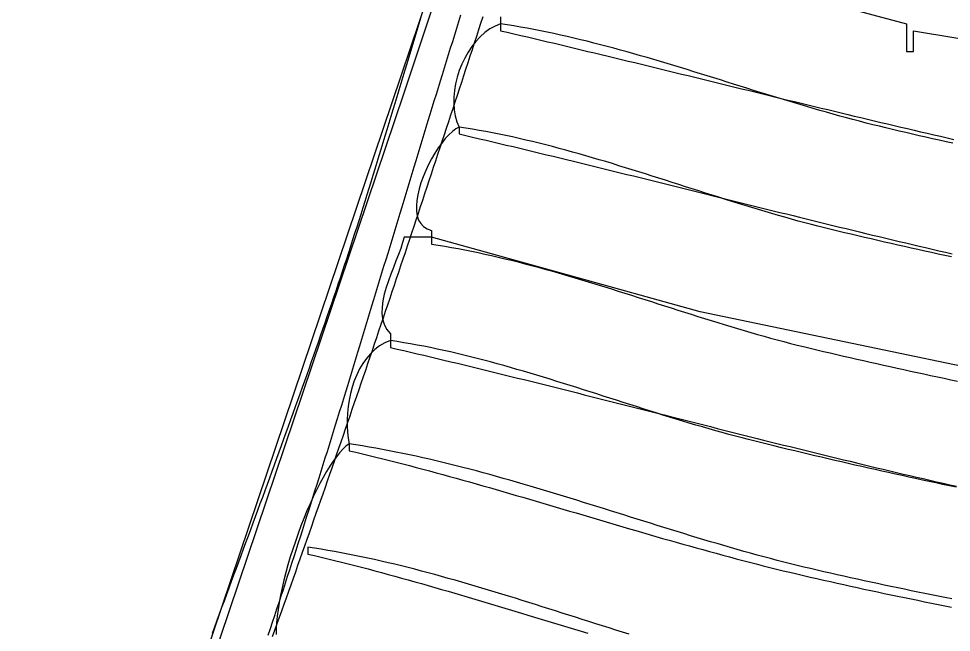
# Model space of a CAD drawing. Header units: metres. Extents: x 0 to 1224, y 0 to 792.
# Drawn here: x 369 to 504.5, y 242.6 to 331.8 of the extents above; entities that cross this region are included whole.
import ezdxf

# ---------------------------------------------------------------- set-up
doc = ezdxf.new("R2010")
doc.units = ezdxf.units.M

msp = doc.modelspace()

# ---------------------------------------------------------------- linework, layer by layer
for points in [[(379.9212, 168), (379.5992, 167.0962), (379.2939, 166.1866), (378.9994, 165.2767), (378.7101, 164.3719), (378.4201, 163.4775), (378.1238, 162.5989), (377.8153, 161.7417), (377.4889, 160.9111), (377.1389, 160.1125), (376.7594, 159.3515), (376.3449, 158.6334), (375.8894, 157.9635), (375.3872, 157.3473), (374.8327, 156.7903), (374.22, 156.2978), (373.5433, 155.8751), (372.797, 155.5278), (371.9753, 155.2613), (371.0723, 155.0808), (370.0825, 154.9919), (369, 155), (425, 321), (449, 393)], [(448, 393), (392, 227)], [(442, 347), (442, 346), (498, 331), (498, 327), (499, 327), (499, 330), (523, 326)], [(427.4103, 331.9782), (427.1206, 331.01), (426.8313, 330.0424), (426.5422, 329.0752), (426.2534, 328.1087), (425.9649, 327.1427), (425.6765, 326.1775), (425.3883, 325.2129), (425.1001, 324.2491), (424.8121, 323.2861), (424.524, 322.324), (424.2359, 321.3628), (423.9478, 320.4025), (423.6596, 319.4432), (423.3712, 318.4849), (423.0827, 317.5278), (422.7939, 316.5717), (422.5049, 315.6168), (422.2156, 314.6632), (421.9259, 313.7108), (421.6359, 312.7597), (421.3454, 311.81), (421.0545, 310.8617), (420.7631, 309.9148), (420.4711, 308.9695), (420.1786, 308.0256), (419.8854, 307.0834), (419.5916, 306.1428), (419.2971, 305.2039), (419.0019, 304.2667), (418.7059, 303.3313), (418.409, 302.3977), (418.1113, 301.466), (417.8127, 300.5362), (417.5132, 299.6083), (417.2126, 298.6824), (416.9111, 297.7586), (416.6085, 296.8369), (416.3048, 295.9173), (416, 295), (415.6879, 294.066), (415.3745, 293.1319), (415.0596, 292.1976), (414.7434, 291.2632), (414.4258, 290.3286), (414.1068, 289.3938), (413.7866, 288.459), (413.4651, 287.5239), (413.1424, 286.5887), (412.8185, 285.6533), (412.4933, 284.7178), (412.167, 283.7821), (411.8396, 282.8463), (411.5111, 281.9103), (411.1815, 280.9742), (410.8509, 280.0378), (410.5193, 279.1014), (410.1866, 278.1648), (409.853, 277.228), (409.5185, 276.291), (409.1831, 275.3539), (408.8468, 274.4167), (408.5096, 273.4793), (408.1716, 272.5417), (407.8329, 271.604), (407.4933, 270.6661), (407.153, 269.728), (406.8121, 268.7898), (406.4704, 267.8514), (406.1281, 266.9129), (405.7851, 265.9742), (405.4416, 265.0354), (405.0975, 264.0964), (404.7528, 263.1572), (404.4077, 262.2179), (404.062, 261.2784), (403.7159, 260.3387), (403.3693, 259.3989), (403.0224, 258.4589), (402.6751, 257.5188), (402.3274, 256.5785), (401.9795, 255.638), (401.6312, 254.6974), (401.2827, 253.7566), (400.9339, 252.8157), (400.5849, 251.8746), (400.2358, 250.9333), (399.8865, 249.9919), (399.5371, 249.0503), (399.1875, 248.1085), (398.838, 247.1666), (398.4883, 246.2245), (398.1387, 245.2823), (397.7891, 244.3399), (397.4395, 243.3973), (397.0901, 242.4546)], [(433.2092, 332.2383), (432.9085, 331.2807), (432.6082, 330.3228), (432.3085, 329.3648), (432.0093, 328.4064), (431.7106, 327.4479), (431.4124, 326.4891), (431.1147, 325.5302), (430.8174, 324.571), (430.5205, 323.6116), (430.224, 322.6521), (429.9279, 321.6924), (429.6323, 320.7324), (429.3369, 319.7724), (429.042, 318.8122), (428.7473, 317.8518), (428.453, 316.8913), (428.159, 315.9306), (427.8653, 314.9699), (427.5719, 314.009), (427.2787, 313.048), (426.9858, 312.0869), (426.6931, 311.1257), (426.4006, 310.1645), (426.1083, 309.2031), (425.8162, 308.2417), (425.5243, 307.2802), (425.2325, 306.3187), (424.9408, 305.3571), (424.6493, 304.3955), (424.3578, 303.4338), (424.0665, 302.4721), (423.7752, 301.5104), (423.484, 300.5487), (423.1928, 299.587), (422.9016, 298.6253), (422.6105, 297.6636), (422.3193, 296.702), (422.0282, 295.7403), (421.7369, 294.7787), (421.4457, 293.8172), (421.1543, 292.8557), (420.8629, 291.8943), (420.5714, 290.9329), (420.2798, 289.9716), (419.988, 289.0104), (419.6961, 288.0493), (419.404, 287.0883), (419.1117, 286.1274), (418.8193, 285.1666), (418.5266, 284.2059), (418.2338, 283.2454), (417.9406, 282.285), (417.6473, 281.3247), (417.3536, 280.3646), (417.0597, 279.4047), (416.7654, 278.4449), (416.4709, 277.4853), (416.176, 276.5259), (415.8807, 275.5667), (415.5851, 274.6076), (415.2891, 273.6488), (414.9928, 272.6902), (414.696, 271.7319), (414.3987, 270.7737), (414.1011, 269.8158), (413.8029, 268.8582), (413.5043, 267.9008), (413.2053, 266.9436), (412.9057, 265.9868), (412.6055, 265.0302), (412.3049, 264.0739), (412.0037, 263.1178), (411.7019, 262.1621), (411.3995, 261.2067), (411.0966, 260.2516), (410.793, 259.2969), (410.4888, 258.3424), (410.1839, 257.3883), (409.8784, 256.4346), (409.5722, 255.4812), (409.2653, 254.5281), (408.9578, 253.5755), (408.6494, 252.6232), (408.3404, 251.6713), (408.0306, 250.7198), (407.72, 249.7687), (407.4086, 248.818), (407.0964, 247.8677), (406.7834, 246.9178), (406.4696, 245.9684), (406.1549, 245.0194), (405.8394, 244.0709), (405.523, 243.1228), (405.2057, 242.1752)], [(405.8908, 242.0111), (406.2285, 242.9511), (406.5659, 243.8913), (406.9027, 244.8318), (407.2392, 245.7725), (407.5752, 246.7134), (407.9108, 247.6545), (408.246, 248.5959), (408.5808, 249.5375), (408.9152, 250.4793), (409.2492, 251.4214), (409.5828, 252.3636), (409.9159, 253.3061), (410.2487, 254.2488), (410.5811, 255.1916), (410.9131, 256.1347), (411.2447, 257.078), (411.5759, 258.0215), (411.9068, 258.9652), (412.2373, 259.9091), (412.5673, 260.8532), (412.8971, 261.7975), (413.2264, 262.742), (413.5554, 263.6867), (413.884, 264.6315), (414.2123, 265.5766), (414.5402, 266.5218), (414.8677, 267.4672), (415.1949, 268.4128), (415.5218, 269.3585), (415.8483, 270.3045), (416.1744, 271.2506), (416.5002, 272.1968), (416.8257, 273.1433), (417.1509, 274.0899), (417.4757, 275.0366), (417.8002, 275.9836), (418.1243, 276.9306), (418.4482, 277.8779), (418.7717, 278.8253), (419.0949, 279.7728), (419.4178, 280.7205), (419.7404, 281.6684), (420.0626, 282.6163), (420.3846, 283.5645), (420.7063, 284.5127), (421.0277, 285.4612), (421.3487, 286.4097), (421.6695, 287.3584), (421.99, 288.3072), (422.3102, 289.2561), (422.6302, 290.2052), (422.9498, 291.1544), (423.2692, 292.1037), (423.5883, 293.0531), (423.9071, 294.0027), (424.2257, 294.9524), (424.544, 295.9021), (424.862, 296.852), (425.1798, 297.802), (425.4973, 298.7522), (425.8145, 299.7024), (426.1315, 300.6527), (426.4483, 301.6031), (426.7648, 302.5536), (427.0811, 303.5043), (427.3971, 304.455), (427.7129, 305.4058), (428.0285, 306.3567), (428.3438, 307.3076), (428.659, 308.2587), (428.9738, 309.2099), (429.2885, 310.1611), (429.603, 311.1124), (429.9172, 312.0638), (430.2312, 313.0152), (430.545, 313.9668), (430.8587, 314.9184), (431.1721, 315.8701), (431.4853, 316.8218), (431.7983, 317.7736), (432.1111, 318.7254), (432.4237, 319.6774), (432.7362, 320.6293), (433.0484, 321.5814), (433.3605, 322.5335), (433.6724, 323.4856), (433.9841, 324.4378), (434.2956, 325.39), (434.607, 326.3423), (434.9182, 327.2946), (435.2293, 328.2469), (435.5401, 329.1993), (435.8509, 330.1517), (436.1614, 331.1042), (436.4719, 332.0567)], [(439, 332), (439, 331), (438.2084, 330.6827), (437.4504, 330.2598), (436.7293, 329.7406), (436.0484, 329.1345), (435.4113, 328.4509), (434.8214, 327.6992), (434.282, 326.8888), (433.7966, 326.0291), (433.3686, 325.1293), (433.0015, 324.1991), (432.6987, 323.2476), (432.4635, 322.2844), (432.2994, 321.3187), (432.2099, 320.36), (432.1983, 319.4177), (432.2681, 318.5012), (432.4227, 317.6198), (432.6655, 316.7829), (433, 316), (432.5165, 315.7359), (432.0147, 315.3617), (431.5012, 314.888), (430.9826, 314.3254), (430.4656, 313.6848), (429.9567, 312.9767), (429.4628, 312.212), (428.9903, 311.4012), (428.546, 310.5552), (428.1365, 309.6846), (427.7684, 308.8001), (427.4483, 307.9125), (427.183, 307.0323), (426.979, 306.1704), (426.843, 305.3375), (426.7817, 304.5442), (426.8016, 303.8012), (426.9094, 303.1193), (427.1118, 302.5091), (427.4155, 301.9813), (427.8269, 301.5468), (428.3529, 301.2161), (429, 301), (429, 300), (425, 300), (424.7847, 299.2198), (424.5047, 298.3834), (424.1764, 297.4998), (423.8164, 296.5787), (423.4409, 295.6293), (423.0666, 294.6609), (422.7097, 293.6831), (422.3869, 292.7051), (422.1144, 291.7362), (421.9088, 290.786), (421.7865, 289.8638), (421.7639, 288.9789), (421.8575, 288.1406), (422.0838, 287.3585), (422.4591, 286.6418), (423, 286), (423, 285), (422.1877, 284.6565), (421.4348, 284.2176), (420.7405, 283.6913), (420.104, 283.0859), (419.5246, 282.4092), (419.0017, 281.6695), (418.5344, 280.8749), (418.122, 280.0334), (417.7637, 279.1532), (417.459, 278.2423), (417.2069, 277.3088), (417.0068, 276.3608), (416.858, 275.4065), (416.7597, 274.4539), (416.7111, 273.5111), (416.7116, 272.5862), (416.7604, 271.6873), (416.8567, 270.8225), (417, 270), (416.5532, 269.654), (416.0958, 269.2229), (415.6296, 268.7115), (415.1565, 268.1247), (414.6782, 267.4673), (414.1966, 266.7441), (413.7135, 265.9601), (413.2307, 265.12), (412.7501, 264.2288), (412.2736, 263.2912), (411.8028, 262.3122), (411.3397, 261.2965), (410.886, 260.2491), (410.4437, 259.1749), (410.0144, 258.0785), (409.6002, 256.965), (409.2027, 255.8392), (408.8238, 254.7059), (408.4653, 253.5699), (408.1292, 252.4362), (407.8171, 251.3096), (407.5309, 250.1949), (407.2724, 249.097), (407.0436, 248.0208), (406.8461, 246.9711), (406.6818, 245.9527), (406.5526, 244.9706), (406.4603, 244.0295), (406.4067, 243.1344), (406.3936, 242.29)], [(439, 331), (439, 330), (439.9799, 329.7729), (440.9592, 329.5451), (441.9381, 329.3168), (442.9164, 329.0879), (443.8943, 328.8584), (444.8716, 328.6283), (445.8485, 328.3978), (446.8248, 328.1667), (447.8007, 327.9352), (448.7761, 327.7031), (449.7511, 327.4707), (450.7256, 327.2378), (451.6997, 327.0046), (452.6734, 326.771), (453.6466, 326.537), (454.6195, 326.3027), (455.5919, 326.0681), (456.5639, 325.8332), (457.5356, 325.5981), (458.5069, 325.3627), (459.4778, 325.1271), (460.4483, 324.8914), (461.4185, 324.6554), (462.3884, 324.4193), (463.3579, 324.1831), (464.3271, 323.9467), (465.2959, 323.7103), (466.2645, 323.4738), (467.2328, 323.2373), (468.2008, 323.0008), (469.1685, 322.7643), (470.1359, 322.5278), (471.1031, 322.2913), (472.07, 322.055), (473.0366, 321.8187), (474.003, 321.5825), (474.9692, 321.3465), (475.9352, 321.1106), (476.901, 320.875), (477.8665, 320.6395), (478.8319, 320.4042), (479.7971, 320.1692), (480.7621, 319.9345), (481.7269, 319.7001), (482.6916, 319.466), (483.6561, 319.2322), (484.6205, 318.9988), (485.5847, 318.7657), (486.5488, 318.5331), (487.5128, 318.3009), (488.4767, 318.0691), (489.4405, 317.8378), (490.4042, 317.607), (491.3678, 317.3767), (492.3313, 317.147), (493.2948, 316.9178), (494.2582, 316.6892), (495.2216, 316.4612), (496.185, 316.2338), (497.1483, 316.0071), (498.1116, 315.781), (499.0748, 315.5557), (500.0381, 315.331), (501.0014, 315.1071), (501.9647, 314.8839), (502.928, 314.6615), (503.8913, 314.44), (504.8547, 314.2192)], [(504.6968, 313.6621), (503.7235, 313.8781), (502.751, 314.0956), (501.7793, 314.3144), (500.8083, 314.5346), (499.8382, 314.7562), (498.8689, 314.9791), (497.9004, 315.2034), (496.9327, 315.429), (495.9659, 315.6559), (495, 315.8842), (494.0432, 316.114), (493.086, 316.3501), (492.1281, 316.592), (491.1697, 316.8394), (490.2107, 317.0922), (489.2512, 317.3501), (488.2913, 317.6127), (487.3308, 317.8798), (486.3698, 318.1512), (485.4084, 318.4265), (484.4465, 318.7056), (483.4842, 318.988), (482.5214, 319.2736), (481.5583, 319.5621), (480.5948, 319.8532), (479.6308, 320.1466), (478.6666, 320.4421), (477.7019, 320.7395), (476.737, 321.0383), (475.7717, 321.3384), (474.8061, 321.6395), (473.8402, 321.9413), (472.8741, 322.2435), (471.9077, 322.5459), (470.941, 322.8483), (469.9741, 323.1502), (469.007, 323.4515), (468.0397, 323.752), (467.0723, 324.0512), (466.1046, 324.349), (465.1368, 324.6451), (464.1688, 324.9391), (463.2007, 325.231), (462.2325, 325.5203), (461.2642, 325.8067), (460.2958, 326.0902), (459.3274, 326.3702), (458.3589, 326.6467), (457.3903, 326.9192), (456.4218, 327.1877), (455.4532, 327.4517), (454.4846, 327.7109), (453.516, 327.9653), (452.5475, 328.2144), (451.579, 328.4579), (450.6106, 328.6957), (449.6423, 328.9275), (448.674, 329.1529), (447.7059, 329.3717), (446.7379, 329.5837), (445.77, 329.7885), (444.8023, 329.986), (443.8347, 330.1757), (442.8674, 330.3576), (441.9002, 330.5312), (440.9332, 330.6963), (439.9665, 330.8526), (439, 331)], [(433, 316), (433, 315), (433.9793, 314.7729), (434.9581, 314.5451), (435.9364, 314.3165), (436.9142, 314.0872), (437.8915, 313.8571), (438.8683, 313.6264), (439.8446, 313.395), (440.8205, 313.1629), (441.7959, 312.9302), (442.7709, 312.6969), (443.7454, 312.463), (444.7195, 312.2286), (445.6932, 311.9936), (446.6664, 311.7581), (447.6393, 311.5222), (448.6117, 311.2857), (449.5838, 311.0489), (450.5555, 310.8116), (451.5268, 310.574), (452.4977, 310.3359), (453.4683, 310.0976), (454.4385, 309.8589), (455.4084, 309.6199), (456.378, 309.3807), (457.3472, 309.1412), (458.3161, 308.9015), (459.2847, 308.6615), (460.2531, 308.4214), (461.2211, 308.1812), (462.1889, 307.9408), (463.1563, 307.7003), (464.1236, 307.4598), (465.0905, 307.2191), (466.0572, 306.9785), (467.0237, 306.7378), (467.99, 306.4972), (468.956, 306.2566), (469.9218, 306.016), (470.8875, 305.7755), (471.8529, 305.5352), (472.8181, 305.2949), (473.7832, 305.0549), (474.7481, 304.815), (475.7128, 304.5753), (476.6774, 304.3358), (477.6418, 304.0966), (478.6061, 303.8577), (479.5703, 303.619), (480.5343, 303.3807), (481.4983, 303.1427), (482.4621, 302.9051), (483.4259, 302.6679), (484.3895, 302.4311), (485.3531, 302.1947), (486.3167, 301.9588), (487.2801, 301.7234), (488.2435, 301.4885), (489.2069, 301.2541), (490.1702, 301.0203), (491.1336, 300.7871), (492.0969, 300.5545), (493.0602, 300.3225), (494.0234, 300.0912), (494.9867, 299.8605), (495.9501, 299.6305), (496.9134, 299.4013), (497.8768, 299.1728), (498.8402, 298.9451), (499.8037, 298.7182), (500.7672, 298.492), (501.7308, 298.2668), (502.6945, 298.0424), (503.6583, 297.8189), (504.6221, 297.5963)], [(504.5375, 297.1425), (503.5592, 297.3534), (502.5815, 297.5656), (501.6044, 297.7789), (500.628, 297.9935), (499.6523, 298.2092), (498.6773, 298.4261), (497.703, 298.6441), (496.7293, 298.8633), (495.7564, 299.0836), (494.7842, 299.305), (493.8128, 299.5275), (492.8421, 299.751), (491.8721, 299.9756), (490.9029, 300.2012), (489.9345, 300.4279), (488.9668, 300.6555), (488, 300.8842), (487.0427, 301.1145), (486.085, 301.3515), (485.1269, 301.5949), (484.1682, 301.8444), (483.2091, 302.0997), (482.2495, 302.3604), (481.2896, 302.6264), (480.3291, 302.8973), (479.3683, 303.1729), (478.4071, 303.4527), (477.4455, 303.7365), (476.4835, 304.0241), (475.5211, 304.3151), (474.5584, 304.6092), (473.5954, 304.9061), (472.632, 305.2056), (471.6684, 305.5073), (470.7044, 305.811), (469.7401, 306.1163), (468.7755, 306.4229), (467.8107, 306.7306), (466.8456, 307.039), (465.8803, 307.3479), (464.9148, 307.6569), (463.949, 307.9658), (462.983, 308.2743), (462.0168, 308.582), (461.0505, 308.8887), (460.0839, 309.1941), (459.1172, 309.4978), (458.1504, 309.7997), (457.1834, 310.0993), (456.2163, 310.3964), (455.2491, 310.6907), (454.2818, 310.9818), (453.3144, 311.2696), (452.3469, 311.5536), (451.3794, 311.8337), (450.4118, 312.1095), (449.4442, 312.3806), (448.4765, 312.6469), (447.5089, 312.908), (446.5412, 313.1636), (445.5735, 313.4134), (444.6059, 313.6572), (443.6382, 313.8946), (442.6707, 314.1253), (441.7031, 314.349), (440.7357, 314.5654), (439.7683, 314.7744), (438.801, 314.9754), (437.8339, 315.1683), (436.8668, 315.3527), (435.8999, 315.5284), (434.9331, 315.695), (433.9664, 315.8523), (433, 316)], [(429, 300), (429, 299), (429.9677, 298.8521), (430.9355, 298.6947), (431.9033, 298.5279), (432.8712, 298.3521), (433.8391, 298.1675), (434.807, 297.9745), (435.775, 297.7734), (436.7429, 297.5644), (437.7108, 297.3479), (438.6788, 297.1241), (439.6466, 296.8934), (440.6145, 296.656), (441.5823, 296.4123), (442.5501, 296.1624), (443.5178, 295.9068), (444.4855, 295.6458), (445.4531, 295.3795), (446.4206, 295.1084), (447.388, 294.8327), (448.3553, 294.5527), (449.3225, 294.2686), (450.2896, 293.9809), (451.2566, 293.6898), (452.2234, 293.3956), (453.1901, 293.0986), (454.1567, 292.7991), (455.1231, 292.4973), (456.0893, 292.1937), (457.0554, 291.8884), (458.0212, 291.5818), (458.9869, 291.2741), (459.9524, 290.9658), (460.9177, 290.6569), (461.8827, 290.348), (462.8476, 290.0392), (463.8122, 289.7308), (464.7765, 289.4232), (465.7406, 289.1166), (466.7045, 288.8114), (467.6681, 288.5078), (468.6314, 288.2062), (469.5944, 287.9067), (470.5571, 287.6098), (471.5195, 287.3157), (472.4817, 287.0248), (473.4435, 286.7372), (474.4049, 286.4534), (475.3661, 286.1735), (476.3269, 285.898), (477.2873, 285.6271), (478.2474, 285.361), (479.2072, 285.1002), (480.1665, 284.8448), (481.1255, 284.5952), (482.084, 284.3517), (483.0422, 284.1146), (484, 283.8842), (484.9647, 283.656), (485.9303, 283.4289), (486.8968, 283.2027), (487.8643, 282.9775), (488.8325, 282.7534), (489.8017, 282.5303), (490.7716, 282.3082), (491.7424, 282.0872), (492.7141, 281.8673), (493.6865, 281.6485), (494.6597, 281.4308), (495.6338, 281.2142), (496.6086, 280.9988), (497.5841, 280.7846), (498.5604, 280.5715), (499.5375, 280.3596), (500.5153, 280.149), (501.4938, 279.9396), (502.473, 279.7314), (503.4529, 279.5245), (504.4335, 279.3188), (505.4148, 279.1145)], [(534, 275.4244), (468, 289.1512), (429, 300)], [(423, 285), (423, 284), (423.9754, 283.7737), (424.9505, 283.5466), (425.9252, 283.3185), (426.8996, 283.0895), (427.8736, 282.8596), (428.8472, 282.6288), (429.8205, 282.3972), (430.7935, 282.1648), (431.7661, 281.9316), (432.7384, 281.6976), (433.7104, 281.463), (434.6821, 281.2276), (435.6535, 280.9915), (436.6245, 280.7548), (437.5953, 280.5174), (438.5658, 280.2794), (439.5361, 280.0408), (440.506, 279.8017), (441.4758, 279.5621), (442.4452, 279.3219), (443.4144, 279.0813), (444.3834, 278.8402), (445.3521, 278.5987), (446.3206, 278.3568), (447.2889, 278.1145), (448.2569, 277.8718), (449.2248, 277.6288), (450.1925, 277.3855), (451.1599, 277.142), (452.1272, 276.8981), (453.0943, 276.6541), (454.0612, 276.4098), (455.028, 276.1654), (455.9946, 275.9208), (456.961, 275.6761), (457.9273, 275.4313), (458.8935, 275.1865), (459.8595, 274.9415), (460.8254, 274.6966), (461.7912, 274.4516), (462.7569, 274.2067), (463.7225, 273.9618), (464.688, 273.717), (465.6534, 273.4723), (466.6187, 273.2278), (467.5839, 272.9834), (468.549, 272.7391), (469.5141, 272.4951), (470.4792, 272.2513), (471.4441, 272.0077), (472.4091, 271.7645), (473.374, 271.5215), (474.3389, 271.2789), (475.3037, 271.0366), (476.2686, 270.7947), (477.2334, 270.5532), (478.1982, 270.3121), (479.1631, 270.0715), (480.1279, 269.8314), (481.0928, 269.5918), (482.0577, 269.3527), (483.0226, 269.1142), (483.9875, 268.8763), (484.9526, 268.6389), (485.9176, 268.4022), (486.8827, 268.1662), (487.8479, 267.9308), (488.8132, 267.6962), (489.7785, 267.4623), (490.744, 267.2292), (491.7095, 266.9968), (492.6751, 266.7653), (493.6408, 266.5346), (494.6067, 266.3047), (495.5727, 266.0758), (496.5387, 265.8477), (497.505, 265.6206), (498.4714, 265.3945), (499.4379, 265.1693), (500.4046, 264.9452), (501.3714, 264.7221), (502.3384, 264.5001), (503.3056, 264.2791), (504.273, 264.0593), (505.2405, 263.8406)], [(505.208, 263.7013), (504.2223, 263.9072), (503.2374, 264.1144), (502.2531, 264.323), (501.2696, 264.5328), (500.2868, 264.7439), (499.3048, 264.9562), (498.3235, 265.1698), (497.343, 265.3845), (496.3634, 265.6005), (495.3845, 265.8176), (494.4065, 266.0358), (493.4293, 266.2552), (492.453, 266.4757), (491.4775, 266.6972), (490.5029, 266.9199), (489.5293, 267.1436), (488.5565, 267.3683), (487.5847, 267.594), (486.6138, 267.8207), (485.6438, 268.0483), (484.6748, 268.277), (483.7068, 268.5065), (482.7398, 268.737), (481.7739, 268.9684), (480.8089, 269.2006), (479.845, 269.4337), (478.8821, 269.6676), (477.9203, 269.9023), (476.9596, 270.1378), (476, 270.3742), (475.0446, 270.6131), (474.0889, 270.8585), (473.1327, 271.1099), (472.1763, 271.367), (471.2194, 271.6296), (470.2622, 271.8974), (469.3046, 272.17), (468.3467, 272.4471), (467.3884, 272.7284), (466.4297, 273.0137), (465.4707, 273.3026), (464.5114, 273.5948), (463.5518, 273.89), (462.5918, 274.188), (461.6315, 274.4883), (460.6708, 274.7908), (459.7099, 275.0951), (458.7486, 275.4009), (457.787, 275.7078), (456.8252, 276.0157), (455.863, 276.3242), (454.9005, 276.6329), (453.9377, 276.9417), (452.9747, 277.2501), (452.0113, 277.5579), (451.0477, 277.8648), (450.0838, 278.1705), (449.1196, 278.4746), (448.1552, 278.7769), (447.1905, 279.0771), (446.2255, 279.3748), (445.2603, 279.6698), (444.2948, 279.9617), (443.3291, 280.2503), (442.3632, 280.5352), (441.397, 280.8162), (440.4305, 281.0929), (439.4639, 281.3651), (438.497, 281.6324), (437.5299, 281.8945), (436.5626, 282.1511), (435.5951, 282.402), (434.6274, 282.6468), (433.6594, 282.8852), (432.6913, 283.117), (431.723, 283.3417), (430.7544, 283.5592), (429.7857, 283.769), (428.8169, 283.971), (427.8478, 284.1648), (426.8785, 284.35), (425.9091, 284.5265), (424.9396, 284.6938), (423.9698, 284.8517), (423, 285)], [(417, 270), (417, 269), (417.978, 268.7719), (418.9554, 268.5404), (419.932, 268.3057), (420.908, 268.0678), (421.8833, 267.8268), (422.8579, 267.5828), (423.832, 267.336), (424.8054, 267.0864), (425.7783, 266.8342), (426.7507, 266.5793), (427.7225, 266.3221), (428.6938, 266.0624), (429.6647, 265.8005), (430.6351, 265.5364), (431.6051, 265.2703), (432.5747, 265.0022), (433.5439, 264.7323), (434.5127, 264.4606), (435.4813, 264.1872), (436.4495, 263.9123), (437.4174, 263.636), (438.3851, 263.3583), (439.3525, 263.0793), (440.3197, 262.7992), (441.2867, 262.5181), (442.2535, 262.236), (443.2202, 261.953), (444.1868, 261.6694), (445.1533, 261.385), (446.1197, 261.1002), (447.0861, 260.8149), (448.0524, 260.5293), (449.0187, 260.2434), (449.985, 259.9574), (450.9514, 259.6714), (451.9179, 259.3854), (452.8844, 259.0997), (453.851, 258.8141), (454.8178, 258.529), (455.7848, 258.2443), (456.7519, 257.9603), (457.7192, 257.6768), (458.6868, 257.3942), (459.6546, 257.1125), (460.6226, 256.8317), (461.591, 256.552), (462.5597, 256.2735), (463.5288, 255.9963), (464.4982, 255.7204), (465.468, 255.4461), (466.4382, 255.1734), (467.4089, 254.9023), (468.38, 254.633), (469.3516, 254.3656), (470.3237, 254.1003), (471.2964, 253.837), (472.2696, 253.5759), (473.2434, 253.3171), (474.2178, 253.0607), (475.1928, 252.8068), (476.1685, 252.5555), (477.1448, 252.307), (478.1218, 252.0612), (479.0996, 251.8183), (480.0781, 251.5785), (481.0573, 251.3417), (482.0374, 251.1082), (483.0182, 250.878), (484, 250.6512), (484.9735, 250.4288), (485.9475, 250.208), (486.9221, 249.9887), (487.8971, 249.7708), (488.8726, 249.5545), (489.8486, 249.3396), (490.8251, 249.1263), (491.802, 248.9144), (492.7794, 248.7041), (493.7572, 248.4952), (494.7355, 248.2879), (495.7143, 248.082), (496.6935, 247.8777), (497.6731, 247.6749), (498.6532, 247.4736), (499.6337, 247.2738), (500.6147, 247.0755), (501.596, 246.8788), (502.5778, 246.6836), (503.56, 246.4899), (504.5425, 246.2977)], [(504.5513, 247.4877), (503.5693, 247.6817), (502.5878, 247.8772), (501.6067, 248.0743), (500.626, 248.2728), (499.6458, 248.4728), (498.666, 248.6744), (497.6867, 248.8774), (496.7078, 249.0819), (495.7295, 249.2879), (494.7516, 249.4954), (493.7742, 249.7043), (492.7972, 249.9148), (491.8208, 250.1267), (490.8449, 250.3401), (489.8694, 250.5549), (488.8945, 250.7713), (487.9201, 250.989), (486.9462, 251.2083), (485.9728, 251.429), (485, 251.6512), (484.0345, 251.8752), (483.0688, 252.1048), (482.1028, 252.3396), (481.1365, 252.5797), (480.17, 252.8246), (479.2031, 253.0743), (478.236, 253.3286), (477.2687, 253.5872), (476.3011, 253.85), (475.3333, 254.1167), (474.3652, 254.3872), (473.3969, 254.6613), (472.4283, 254.9388), (471.4595, 255.2194), (470.4905, 255.5031), (469.5213, 255.7895), (468.5519, 256.0785), (467.5822, 256.3699), (466.6124, 256.6636), (465.6423, 256.9592), (464.6721, 257.2567), (463.7017, 257.5558), (462.7311, 257.8563), (461.7603, 258.1581), (460.7894, 258.4609), (459.8182, 258.7645), (458.847, 259.0688), (457.8755, 259.3736), (456.9039, 259.6786), (455.9322, 259.9837), (454.9603, 260.2886), (453.9883, 260.5932), (453.0162, 260.8973), (452.0439, 261.2007), (451.0715, 261.5031), (450.099, 261.8045), (449.1264, 262.1045), (448.1536, 262.4031), (447.1808, 262.7), (446.2079, 262.995), (445.2349, 263.2879), (444.2617, 263.5785), (443.2886, 263.8666), (442.3153, 264.1521), (441.342, 264.4347), (440.3685, 264.7143), (439.3951, 264.9906), (438.4216, 265.2635), (437.448, 265.5327), (436.4744, 265.7981), (435.5007, 266.0595), (434.527, 266.3166), (433.5533, 266.5693), (432.5795, 266.8174), (431.6057, 267.0607), (430.632, 267.299), (429.6582, 267.5321), (428.6843, 267.7597), (427.7105, 267.9818), (426.7367, 268.1981), (425.7629, 268.4084), (424.7891, 268.6126), (423.8154, 268.8104), (422.8416, 269.0016), (421.8679, 269.186), (420.8942, 269.3635), (419.9206, 269.5338), (418.947, 269.6968), (417.9734, 269.8522), (417, 270)], [(411, 255), (411, 254), (411.977, 253.772), (412.9533, 253.5403), (413.929, 253.3051), (414.904, 253.0664), (415.8784, 252.8244), (416.8521, 252.5792), (417.8253, 252.3308), (418.7979, 252.0795), (419.77, 251.8252), (420.7416, 251.5681), (421.7126, 251.3084), (422.6832, 251.0461), (423.6534, 250.7814), (424.6231, 250.5142), (425.5924, 250.2449), (426.5614, 249.9734), (427.5299, 249.6999), (428.4982, 249.4245), (429.4661, 249.1473), (430.4337, 248.8684), (431.4011, 248.588), (432.3682, 248.306), (433.3351, 248.0227), (434.3018, 247.7382), (435.2683, 247.4525), (436.2346, 247.1658), (437.2009, 246.8782), (438.167, 246.5897), (439.133, 246.3006), (440.099, 246.0109), (441.0649, 245.7207), (442.0308, 245.4301), (442.9967, 245.1393), (443.9626, 244.8483), (444.9286, 244.5573), (445.8946, 244.2664), (446.8607, 243.9756), (447.827, 243.6851), (448.7934, 243.3951), (449.7599, 243.1056), (450.7266, 242.8166), (451.6936, 242.5284)], [(457.6824, 242.339), (456.7122, 242.6435), (455.7418, 242.9495), (454.771, 243.2567), (453.8, 243.5651), (452.8287, 243.8743), (451.8571, 244.1841), (450.8853, 244.4943), (449.9133, 244.8048), (448.941, 245.1153), (447.9686, 245.4257), (446.9959, 245.7356), (446.0231, 246.0449), (445.0502, 246.3533), (444.0771, 246.6608), (443.1038, 246.967), (442.1304, 247.2717), (441.157, 247.5748), (440.1834, 247.876), (439.2098, 248.1751), (438.236, 248.4719), (437.2623, 248.7663), (436.2885, 249.0579), (435.3146, 249.3466), (434.3408, 249.6321), (433.367, 249.9143), (432.3931, 250.193), (431.4193, 250.4679), (430.4456, 250.7388), (429.4719, 251.0056), (428.4982, 251.2679), (427.5247, 251.5257), (426.5512, 251.7786), (425.5779, 252.0265), (424.6047, 252.2692), (423.6316, 252.5065), (422.6587, 252.7381), (421.6859, 252.9638), (420.7133, 253.1835), (419.7409, 253.3968), (418.7687, 253.6037), (417.7967, 253.8039), (416.8249, 253.9972), (415.8534, 254.1833), (414.8821, 254.3622), (413.9112, 254.5334), (412.9405, 254.697), (411.97, 254.8525), (411, 255)]]:
    msp.add_lwpolyline(points)

doc.saveas('drawing.dxf')
